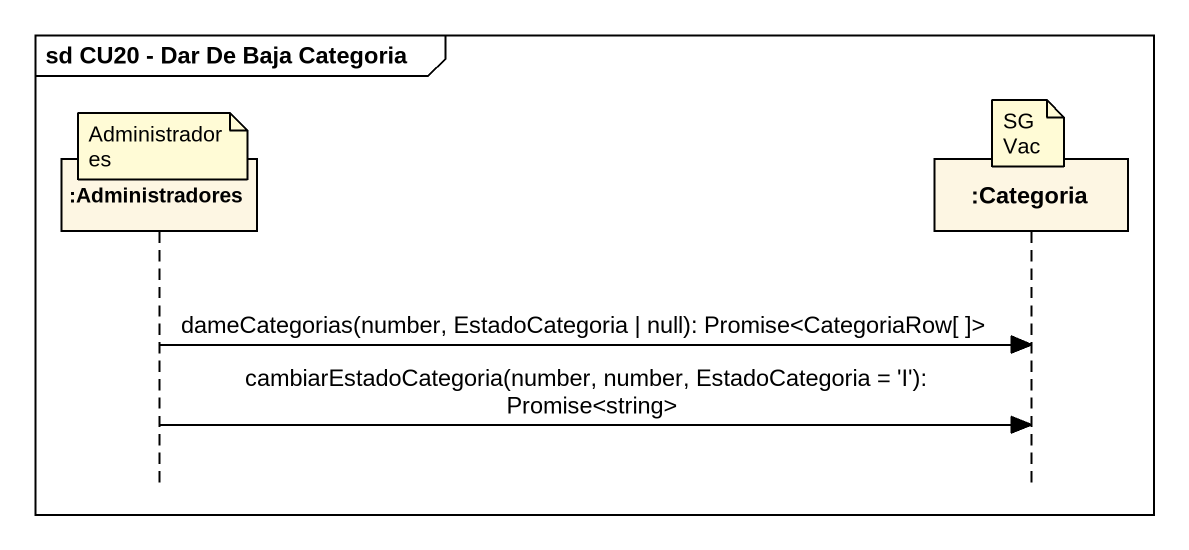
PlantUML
@startuml
mainframe sd CU20 - Dar De Baja Categoria
hide footbox
participant ":Administradores" as Administradores
participant ":Categoria" as Categoria

note over Categoria : SGVac
note over Administradores : Administradores
Administradores -> Categoria : dameCategorias(number, EstadoCategoria | null): Promise<CategoriaRow[ ]>
Administradores -> Categoria : cambiarEstadoCategoria(number, number, EstadoCategoria = 'I'): Promise<string>
@enduml
